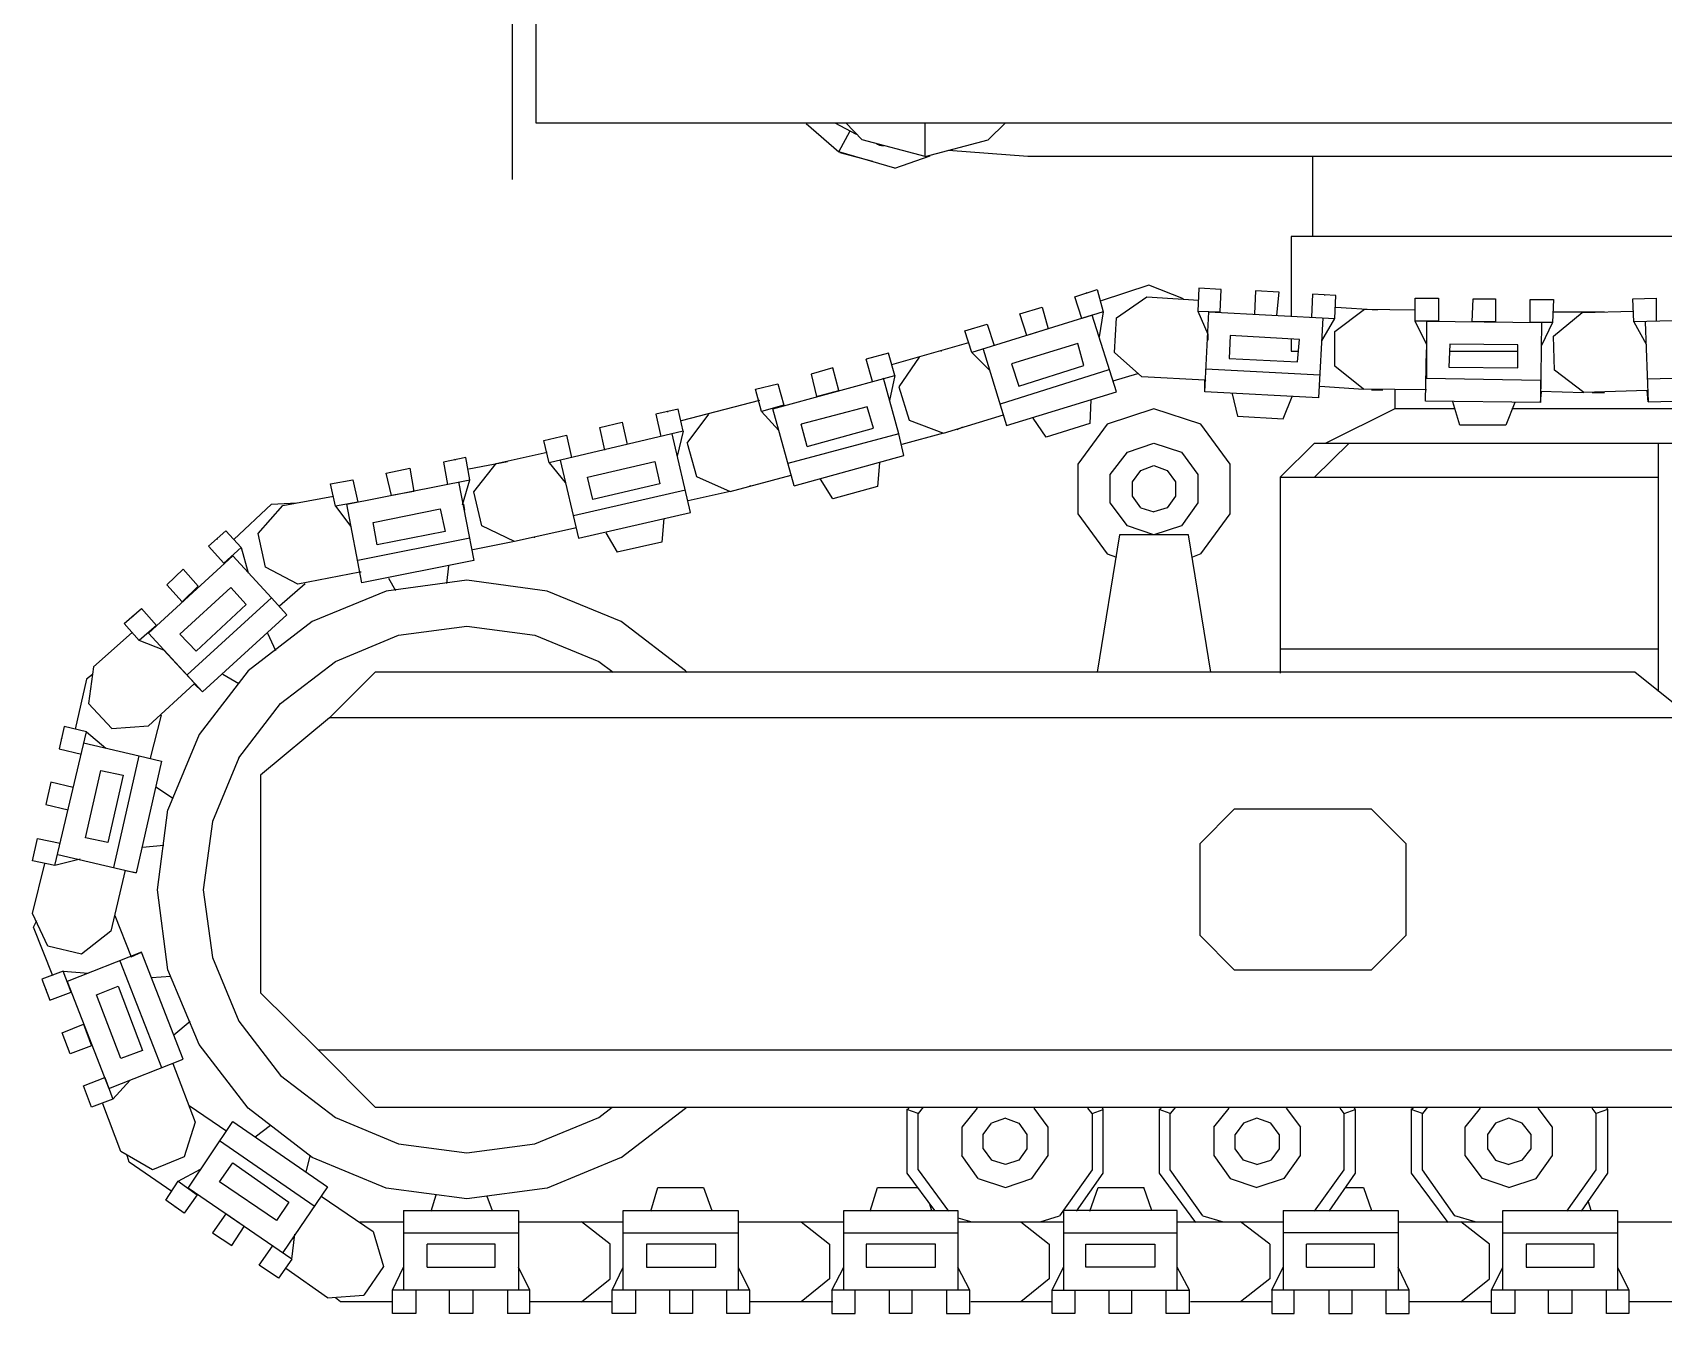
# Model space of a CAD drawing. Extents: x -121210 to 57230, y 84783 to 157800.
# Drawn here: x -56693 to -55269, y 150589 to 151707 of the extents above; entities that cross this region are included whole.
import ezdxf

# ---------------------------------------------------------------- set-up
doc = ezdxf.new("R2010")
doc.units = 0
doc.header["$MEASUREMENT"] = 0
doc.layers.get('0').update_dxf_attribs({"linetype": 'CONTINUOUS'})

# ---------------------------------------------------------------- blocks, each defined once
blk = doc.blocks.new('A$C586714EF')
for p, q in [((6112.3, 1002.6), (6112.3, 1552.4)), ((6132.7, 1162.4), (6132.7, 1052.3)), ((6132.7, 1052.3), (10002.6, 1052.3)), ((6368.9, 1051.7), (6397.3, 1026.9)), ((6393.8, 1052.3), (6412.4, 1042.2)), ((6397.3, 1026.9), (6407.1, 1045.2)), ((6417.7, 1037.5), (6403.5, 1052.3)), ((6472.8, 1022.7), (6472.8, 1051.7)), ((6527.8, 1037.5), (6542.9, 1052.3)), ((6446.1, 1012.7), (6397.3, 1026.9)), ((6399.1, 1026.3), (6398.2, 1026.3)), ((6398.2, 1026.3), (6426.6, 1018.6)), ((6472.8, 1022.7), (6417.7, 1037.5)), ((6430.2, 1034), (6432.8, 1032.8)), ((6432.8, 1032.8), (6436.4, 1032.2)), ((6472.8, 1022.7), (6527.8, 1037.5)), ((6562.4, 1022.7), (6493.2, 1028)), ((6446.1, 1012.7), (6477.2, 1023.3)), ((9543.6, 1022.7), (6562.4, 1022.7)), ((6811, 1022.7), (6811, 952.9)), ((6792.4, 952.9), (6792.4, 883)), ((7972.2, 952.9), (6792.4, 952.9)), ((6603.3, 900.2), (6622.8, 906.7)), ((6609.5, 881.3), (6603.3, 900.2)), ((6613.9, 903.2), (6613, 903.8)), ((6622.8, 906.7), (6628.1, 887.2)), ((6668.1, 910.3), (6626.4, 896.7)), ((6639.7, 881.9), (6666.3, 900.2)), ((6666.3, 900.2), (6711.6, 897.2)), ((6698.3, 898.4), (6668.1, 910.3)), ((6711.6, 907.9), (6710.7, 887.8)), ((6731.1, 906.7), (6711.6, 907.9)), ((6730.2, 887.2), (6731.1, 906.7)), ((6761.3, 905.5), (6760.4, 885.4)), ((6781.7, 904.3), (6761.3, 905.5)), ((6779.9, 884.2), (6781.7, 904.3)), ((6811, 902.6), (6810.1, 882.4)), ((6831.4, 901.4), (6811, 902.6)), ((6821.7, 901.4), (6821.7, 902)), ((6830.5, 881.3), (6831.4, 901.4)), ((6900.7, 878.9), (6900.7, 899)), ((6900.7, 899), (6921.1, 899)), ((6921.1, 899), (6921.1, 878.9)), ((6950.4, 878.3), (6951.3, 898.4)), ((6951.3, 898.4), (6970.8, 898.4)), ((6970.8, 898.4), (6970.8, 878.3)), ((7001, 877.7), (7001, 897.8)), ((7001, 897.8), (7021.4, 897.8)), ((7021.4, 897.8), (7020.5, 877.7)), ((7090.7, 898.4), (7111.1, 899)), ((7091.5, 878.3), (7090.7, 898.4)), ((7111.1, 899), (7111.1, 878.9)), ((6618.4, 884.2), (6513.6, 851.7)), ((6555.3, 885.4), (6574.9, 891.3)), ((6561.5, 866.5), (6555.3, 885.4)), ((6574.9, 891.3), (6580.2, 872.4)), ((6628.1, 887.2), (6609.5, 881.3)), ((6639.7, 817.3), (6618.4, 884.2)), ((6628.1, 887.2), (6624.6, 865.3)), ((6710.7, 887.8), (6730.2, 887.2)), ((6710.7, 887.8), (6719.6, 867.7)), ((6716.9, 817.3), (6720.5, 887.2)), ((6720.5, 887.2), (6830.5, 881.3)), ((6830.5, 870), (6856.3, 889.6)), ((6831.4, 891.3), (6867.8, 889)), ((6856.3, 889.6), (6900.7, 889)), ((7021.4, 887.2), (7065.8, 887.2)), ((7021.4, 865.9), (7046.3, 886.6)), ((7046.3, 886.6), (7091.5, 887.8)), ((6507.4, 870.6), (6526.9, 876.5)), ((6513.6, 851.7), (6507.4, 870.6)), ((6526.9, 876.5), (6533.1, 857.6)), ((6580.2, 872.4), (6561.5, 866.5)), ((6637.9, 851.7), (6639.7, 881.9)), ((6819.9, 881.9), (6816.3, 812)), ((6819, 861.7), (6830.5, 881.3)), ((6830.5, 839.8), (6830.5, 870)), ((6921.1, 878.9), (6900.7, 878.9)), ((6910.4, 858.8), (6900.7, 878.9)), ((6910.4, 878.9), (6910.4, 829.2)), ((6910.4, 878.9), (7010.8, 877.7)), ((6970.8, 878.3), (6950.4, 878.3)), ((7020.5, 877.7), (7001, 877.7)), ((7010.8, 877.7), (7009.9, 807.9)), ((7020.5, 877.7), (7010.8, 857.6)), ((7211.4, 881.9), (7091.5, 878.3)), ((7091.5, 878.3), (7102.2, 858.8)), ((7101.3, 878.3), (7104, 808.5)), ((6443.5, 841), (6510.9, 860.5)), ((6523.4, 854.6), (6543.8, 787.8)), ((6605.9, 859.4), (6548.2, 841.6)), ((6611.3, 840.4), (6605.9, 859.4)), ((6719.6, 867.7), (6719.6, 862.3)), ((6739.1, 866.5), (6738.2, 846.3)), ((6799.5, 862.9), (6739.1, 866.5)), ((6792.4, 862.9), (6792.4, 852.9)), ((6797.7, 843.4), (6799.5, 862.9)), ((6930.9, 858.8), (6930, 838.7)), ((6990.3, 858.2), (6930.9, 858.8)), ((6990.3, 838.1), (6990.3, 858.2)), ((7022.3, 836.3), (7021.4, 865.9)), ((7102.2, 858.8), (7102.2, 853.4)), ((6440.8, 851.1), (6421.3, 845.8)), ((6426.6, 826.2), (6421.3, 845.8)), ((6446.1, 831.5), (6440.8, 851.1)), ((6467.4, 847.5), (6449.7, 821.5)), ((6486.1, 853.4), (6487, 852.9)), ((6529.6, 835.7), (6513.6, 851.7)), ((6548.2, 841.6), (6554.4, 822.1)), ((6554.4, 822.1), (6611.3, 840.4)), ((6661.9, 830.4), (6637.9, 851.7)), ((6738.2, 846.3), (6797.7, 843.4)), ((6792.4, 852.9), (6798.6, 852.9)), ((6909.6, 809.1), (6910.4, 854)), ((6930.9, 852.9), (6990.3, 852.9)), ((6339.6, 802.5), (6446.1, 831.5)), ((6392, 838.1), (6373.3, 832.7)), ((6373.3, 832.7), (6377.8, 813.2)), ((6397.3, 818.5), (6392, 838.1)), ((6449.7, 780.6), (6436.4, 829.2)), ((6446.1, 831.5), (6441.7, 809.7)), ((6538.5, 806.7), (6633.5, 836.9)), ((6637, 826.8), (6658.3, 833.3)), ((6637, 826.8), (6637, 826.2)), ((6637, 826.2), (6637, 826.8)), ((6716.9, 827.4), (6661.9, 830.4)), ((6716.9, 817.3), (6716.9, 827.4)), ((6716.9, 827.4), (6717.8, 826.8)), ((6717.8, 837.5), (6817.2, 832.1)), ((6855.4, 819.7), (6830.5, 839.8)), ((6910.4, 829.2), (7009.9, 827.4)), ((6930, 838.7), (6990.3, 838.1)), ((7009.9, 827.4), (7009.9, 807.9)), ((7048, 816.8), (7022.3, 836.3)), ((7103.1, 828.6), (7202.5, 831.5)), ((6324.5, 819.7), (6344, 824.4)), ((6329.8, 800.2), (6324.5, 819.7)), ((6344, 824.4), (6349.4, 805.5)), ((6377.8, 813.2), (6397.3, 818.5)), ((6449.7, 821.5), (6458.6, 792.5)), ((6543.8, 787.8), (6639.7, 817.3)), ((6816.3, 812), (6716.9, 817.3)), ((6740.9, 815.6), (6745.3, 796)), ((6785.3, 793.7), (6793.3, 813.2)), ((6817.2, 822.1), (6855.4, 819.7)), ((6910.4, 819.1), (6855.4, 819.7)), ((6862.5, 819.1), (6872.3, 819.1)), ((6882.9, 819.1), (6882.9, 802.5)), ((7010.8, 817.3), (7009.9, 817.9)), ((7009.9, 817.9), (7048, 816.8)), ((7009.9, 807.9), (7010.8, 817.3)), ((7103.1, 818.5), (7048, 816.8)), ((7055.1, 816.8), (7065.8, 816.8)), ((7104, 808.5), (7103.1, 818.5)), ((7103.1, 818.5), (7104, 818.5)), ((6257, 802), (6237.5, 797.8)), ((6237.5, 797.8), (6241.9, 778.3)), ((6248.2, 799.6), (6247.3, 800.2)), ((6261.5, 783), (6257, 802)), ((6328.1, 809.7), (6259.7, 791.9)), ((6265, 772.4), (6283.7, 797.8)), ((6349.4, 805.5), (6329.8, 800.2)), ((6344.9, 783.6), (6329.8, 800.2)), ((6358.2, 735.1), (6339.6, 802.5)), ((6422.2, 804.3), (6364.5, 788.9)), ((6427.5, 785.4), (6422.2, 804.3)), ((6617.5, 810.2), (6616.6, 789.5)), ((6672.5, 802.5), (6631.7, 788.9)), ((6713.4, 788.9), (6672.5, 802.5)), ((6882.9, 802.5), (6822.5, 772.4)), ((6935.3, 802.5), (6882.9, 802.5)), ((7009.9, 807.9), (6909.6, 809.1)), ((6939.7, 788.3), (6933.5, 808.5)), ((6987.7, 807.9), (6979.7, 788.3)), ((7129.7, 802.5), (6985, 802.5)), ((7104, 808.5), (7203.4, 811.4)), ((6188.7, 786), (6208.2, 790.7)), ((6193.1, 766.4), (6188.7, 786)), ((6208.2, 790.7), (6212.6, 771.2)), ((6369.8, 769.4), (6364.5, 788.9)), ((6369.8, 769.4), (6427.5, 785.4)), ((6458.6, 792.5), (6488.7, 781.2)), ((6488.7, 781.2), (6541.1, 797.2)), ((6504.7, 786), (6500.3, 784.2)), ((6505.6, 786), (6504.7, 786)), ((6578.4, 777.7), (6566.9, 794.3)), ((6616.6, 789.5), (6578.4, 777.7)), ((6631.7, 788.9), (6605.9, 754)), ((6739.1, 754), (6713.4, 788.9)), ((6745.3, 796), (6785.3, 793.7)), ((6979.7, 788.3), (6939.7, 788.3)), ((6139.8, 774.7), (6159.4, 779.5)), ((6144.3, 755.2), (6139.8, 774.7)), ((6261.5, 783), (6144.3, 755.2)), ((6159.4, 779.5), (6163.8, 759.9)), ((6267.7, 712), (6251.7, 780.6)), ((6261.5, 783), (6256.1, 761.1)), ((6265, 772.4), (6273, 743.4)), ((6449.7, 780.6), (6352.9, 754.6)), ((6454.1, 761.7), (6449.7, 780.6)), ((6488.7, 781.2), (6452.3, 771.2)), ((6649.4, 764.7), (6672.5, 772.4)), ((6672.5, 772.4), (6696.5, 764.7)), ((6812.8, 772.4), (6782.6, 742.8)), ((6812.8, 742.8), (6843, 772.4)), ((6812.8, 772.4), (7329.5, 772.4)), ((7112.9, 772.4), (7112.9, 555.7)), ((6071.5, 759.9), (6052, 755.8)), ((6052, 755.8), (6055.5, 736.3)), ((6062.6, 757.6), (6061.7, 758.2)), ((6075, 740.4), (6071.5, 759.9)), ((6074.2, 749.9), (6107.9, 756.4)), ((6098.1, 754.6), (6142.5, 764.7)), ((6144.3, 755.2), (6158.5, 738)), ((6154.1, 757.6), (6170, 689.5)), ((6178, 742.8), (6236.6, 756.4)), ((6236.6, 756.4), (6241.1, 736.9)), ((6358.2, 735.1), (6454.1, 761.7)), ((6432.8, 755.2), (6431, 734.5)), ((6634.3, 745.1), (6649.4, 764.7)), ((6696.5, 764.7), (6710.7, 745.1)), ((6002.2, 746.3), (6022.7, 750.5)), ((6006.7, 726.8), (6002.2, 746.3)), ((6022.7, 750.5), (6026.2, 730.3)), ((6078.6, 729.8), (6098.1, 754.6)), ((6182.5, 723.2), (6178, 742.8)), ((6273, 743.4), (6302.3, 730.3)), ((6302.3, 730.3), (6355.6, 744.5)), ((6392, 723.8), (6381.3, 741)), ((6605.9, 754), (6605.9, 710.8)), ((6634.3, 720.3), (6634.3, 745.1)), ((6653.9, 738.6), (6661, 748.7)), ((6661, 748.7), (6672.5, 752.8)), ((6672.5, 752.8), (6684.1, 748.7)), ((6684.1, 748.7), (6691.2, 738.6)), ((6710.7, 745.1), (6710.7, 720.3)), ((6739.1, 710.8), (6739.1, 754)), ((6782.6, 742.8), (6782.6, 571.7)), ((6782.6, 742.8), (7112.9, 742.8)), ((5953.4, 736.9), (5972.9, 740.4)), ((5957.9, 717.3), (5953.4, 736.9)), ((5967.6, 719.1), (6075, 740.4)), ((5972.9, 740.4), (5977.4, 720.9)), ((6026.2, 730.3), (6006.7, 726.8)), ((6065.3, 738.6), (6078.6, 670)), ((6068.8, 718.5), (6075, 740.4)), ((6085.7, 700.2), (6078.6, 729.8)), ((6263.3, 731.5), (6165.6, 709)), ((6241.1, 736.9), (6182.5, 723.2)), ((6302.3, 730.3), (6265.9, 722.1)), ((6320.1, 735.1), (6319.2, 734.5)), ((6431, 734.5), (6392, 723.8)), ((6653.9, 726.2), (6653.9, 738.6)), ((6691.2, 738.6), (6691.2, 726.2)), ((5901.9, 719.1), (5869.1, 688.3)), ((5890.4, 693.6), (5911.7, 717.9)), ((5901.9, 719.1), (5924.1, 720.3)), ((5911.7, 717.9), (5956.1, 726.2)), ((5977.4, 720.9), (5957.9, 717.3)), ((5957.9, 717.3), (5971.2, 699.6)), ((5980.9, 650.4), (5967.6, 719.1)), ((5990.7, 703.1), (6049.3, 715)), ((6049.3, 715), (6053.7, 695.4)), ((6069.7, 719.1), (6070.6, 713.8)), ((6649.4, 700.2), (6634.3, 720.3)), ((6661, 716.1), (6653.9, 726.2)), ((6661, 716.1), (6672.5, 712.6)), ((6684.1, 716.1), (6672.5, 712.6)), ((6691.2, 726.2), (6684.1, 716.1)), ((6710.7, 720.3), (6696.5, 700.2)), ((5994.3, 683.6), (5990.7, 703.1)), ((6114.1, 686.5), (6085.7, 700.2)), ((6168.3, 698.4), (6114.1, 686.5)), ((6170, 689.5), (6267.7, 712)), ((6244.6, 706.7), (6242.8, 686)), ((6605.9, 710.8), (6631.7, 675.9)), ((6672.5, 692.5), (6649.4, 700.2)), ((6696.5, 700.2), (6672.5, 692.5)), ((6713.4, 675.9), (6739.1, 710.8)), ((5846.9, 682.4), (5862, 696)), ((5854.9, 688.3), (5854, 688.9)), ((5862, 696), (5875.3, 681.2)), ((5896.6, 664.1), (5890.4, 693.6)), ((6075, 689.5), (5977.4, 670)), ((6053.7, 695.4), (5994.3, 683.6)), ((6114.1, 686.5), (6077.7, 679.4)), ((6131.9, 690.1), (6131, 690.1)), ((6194, 694.2), (6203.8, 677.1)), ((6242.8, 686), (6203.8, 677.1)), ((6642.3, 692.5), (6622.8, 572.3)), ((6702.7, 692.5), (6642.3, 692.5)), ((6722.2, 572.3), (6702.7, 692.5)), ((5794.5, 606.6), (5868.2, 674.1)), ((5860.2, 667.6), (5846.9, 682.4)), ((5875.3, 681.2), (5860.2, 667.6)), ((5868.2, 674.1), (5901.9, 637.4)), ((5875.3, 681.2), (5881.5, 659.3)), ((6078.6, 670), (5980.9, 650.4)), ((6631.7, 675.9), (6639.7, 672.9)), ((6713.4, 675.9), (6706.2, 672.9)), ((5810.5, 648.7), (5824.7, 662.3)), ((5824.7, 662.3), (5838, 647.5)), ((5925, 649.3), (5896.6, 664.1)), ((5979.2, 659.9), (5925, 649.3)), ((5980.1, 659.9), (5979.2, 659.9)), ((6056.4, 665.2), (6054.6, 649.9)), ((5823.8, 633.9), (5810.5, 648.7)), ((5866.4, 646.3), (5822, 605.5)), ((5838, 647.5), (5823.8, 633.9)), ((5866.4, 646.3), (5879.7, 631.5)), ((5909, 630.3), (5931.2, 649.9)), ((6002.2, 643.3), (5937.4, 616.7)), ((6072.4, 652.8), (6002.2, 643.3)), ((6004, 654.6), (6010.2, 643.9)), ((6142.5, 643.3), (6072.4, 652.8)), ((6207.3, 616.7), (6142.5, 643.3)), ((5773.2, 614.9), (5788.3, 628)), ((5788.3, 628), (5801.6, 613.2)), ((5901.9, 637.4), (5828.2, 570)), ((5836.2, 590.7), (5879.7, 631.5)), ((5901.9, 637.4), (5915.2, 622.6)), ((5786.5, 600.1), (5773.2, 614.9)), ((5781.2, 620.9), (5780.3, 621.4)), ((5801.6, 613.2), (5786.5, 600.1)), ((5841.6, 555.2), (5915.2, 622.6)), ((5937.4, 616.7), (5881.5, 573.5)), ((6012.9, 604.9), (6072.4, 612.6)), ((6072.4, 612.6), (6131.9, 604.9)), ((6263.3, 573.5), (6207.3, 616.7)), ((5780.3, 607.2), (5746.6, 577.1)), ((5807.8, 591.8), (5786.5, 600.1)), ((5841.6, 555.2), (5794.5, 606.6)), ((5836.2, 590.7), (5822, 605.5)), ((5898.4, 606.6), (5905.5, 591.3)), ((5957.9, 581.8), (6012.9, 604.9)), ((6131.9, 604.9), (6187.8, 581.8)), ((5807.8, 591.8), (5841.6, 555.2)), ((7112.9, 592.4), (6782.6, 592.4)), ((5745.7, 570.5), (5740.4, 566.4)), ((5746.6, 577.1), (5742.1, 545.1)), ((5881.5, 573.5), (5838.9, 517.9)), ((5873.5, 562.3), (5859.3, 570.5)), ((5909.9, 545.1), (5957.9, 581.8)), ((5992.5, 572.3), (5952.5, 532.7)), ((7092.4, 572.3), (5992.5, 572.3)), ((6187.8, 581.8), (6200.2, 572.3)), ((6263.3, 573.5), (6265, 572.3)), ((7142.1, 532.7), (7092.4, 572.3)), ((5740.4, 566.4), (5730.6, 522.6)), ((5794.5, 525.6), (5834.5, 562.3)), ((5834.5, 562.3), (5835.3, 562.3)), ((5834.5, 562.3), (5841.6, 555.2)), ((5742.1, 545.1), (5762.5, 523.2)), ((5873.5, 497.7), (5909.9, 545.1)), ((5796.3, 497.2), (5806, 535)), ((5952.5, 532.7), (5892.2, 482.4)), ((8302.5, 532.7), (5952.5, 532.7)), ((5712.8, 403.6), (5740.4, 520.2)), ((5720.8, 525), (5716.4, 505.4)), ((5719, 514.3), (5718.2, 514.9)), ((5740.4, 520.2), (5720.8, 525)), ((5740.4, 520.2), (5757.2, 506)), ((5762.5, 523.2), (5794.5, 525.6)), ((5838.9, 517.9), (5811.4, 452.2)), ((5716.4, 505.4), (5735.9, 500.7)), ((5737.7, 510.8), (5786.5, 499.5)), ((5764.3, 401.9), (5786.5, 499.5)), ((5786.5, 499.5), (5806, 494.8)), ((5739.5, 427.9), (5752.8, 486.5)), ((5752.8, 486.5), (5772.3, 482.4)), ((5806, 494.8), (5783.9, 397.1)), ((5873.5, 497.7), (5850.4, 442.1)), ((5709.3, 476.4), (5704.8, 456.9)), ((5728.8, 471.7), (5709.3, 476.4)), ((5772.3, 482.4), (5759, 423.8)), ((5815.8, 462.2), (5801.6, 471.7)), ((5892.2, 482.4), (5892.2, 292.4)), ((5704.8, 456.9), (5724.4, 452.2)), ((5802.5, 382.3), (5811.4, 452.2)), ((5850.4, 442.1), (5842.4, 382.3)), ((6742.6, 452.8), (6712.5, 422.6)), ((6862.5, 452.8), (6742.6, 452.8)), ((6892.7, 422.6), (6862.5, 452.8)), ((5693.3, 407.8), (5697.7, 427.3)), ((5697.7, 427.3), (5717.3, 423.2)), ((5759, 423.8), (5739.5, 427.9)), ((5715.5, 413.1), (5783.9, 397.1)), ((5789.2, 419.6), (5807.8, 421.4)), ((6712.5, 422.6), (6712.5, 342.7)), ((6892.7, 342.7), (6892.7, 422.6)), ((5712.8, 403.6), (5693.3, 407.8)), ((5693.3, 361.6), (5704, 405.4)), ((5735, 409), (5712.8, 403.6)), ((5774.1, 399.5), (5761.7, 346.2)), ((5774.1, 398.9), (5774.1, 399.5)), ((5783.9, 397.1), (5774.1, 398.9)), ((5811.4, 312.5), (5802.5, 382.3)), ((5842.4, 382.3), (5850.4, 323.1)), ((5706.6, 333.2), (5693.3, 361.6)), ((5765.2, 359.8), (5779.4, 323.7)), ((5694.2, 349.8), (5696.9, 355.7)), ((5711.1, 307.2), (5694.2, 349.8)), ((5761.7, 346.2), (5735.9, 326.1)), ((6712.5, 342.7), (6742.6, 312.5)), ((6862.5, 312.5), (6892.7, 342.7)), ((5735.9, 326.1), (5706.6, 333.2)), ((5788.3, 327.9), (5723.5, 302.4)), ((5779.4, 323.7), (5788.3, 327.9)), ((5824.7, 234.4), (5788.3, 327.9)), ((5769.6, 320.2), (5806, 227.3)), ((5850.4, 323.1), (5873.5, 267.5)), ((5719.9, 311.3), (5701.3, 304.2)), ((5701.3, 304.2), (5708.4, 285.9)), ((5727, 293), (5719.9, 311.3)), ((5719.9, 311.3), (5742.1, 309.5)), ((5723.5, 302.4), (5759.9, 208.9)), ((5814, 306.6), (5797.2, 305.4)), ((5838.9, 247.4), (5811.4, 312.5)), ((6742.6, 312.5), (6862.5, 312.5)), ((5705.7, 294.7), (5704.8, 294.7)), ((5708.4, 285.9), (5727, 293)), ((5749.2, 290.6), (5767.9, 298.3)), ((5770.5, 235), (5749.2, 290.6)), ((5767.9, 298.3), (5789.2, 242.1)), ((5892.2, 292.4), (5942.8, 242.7)), ((5719, 257.5), (5737.7, 265.1)), ((5726.1, 239.1), (5719, 257.5)), ((5737.7, 265.1), (5744.8, 246.2)), ((5816.7, 255.7), (5830.9, 267.5)), ((5873.5, 267.5), (5909.9, 220.2)), ((5744.8, 246.2), (5726.1, 239.1)), ((5881.5, 191.8), (5838.9, 247.4)), ((5942.8, 242.7), (8302.5, 242.7)), ((5942.8, 242.7), (5992.5, 192.4)), ((5759.9, 208.9), (5824.7, 234.4)), ((5789.2, 242.1), (5770.5, 235)), ((5815.8, 230.8), (5835.3, 179.3)), ((5737.7, 211.3), (5756.3, 218.4)), ((5756.3, 218.4), (5763.4, 199.5)), ((5763.4, 199.5), (5778.5, 216)), ((5909.9, 220.2), (5957.9, 183.5)), ((5744.8, 192.4), (5737.7, 211.3)), ((5763.4, 199.5), (5744.8, 192.4)), ((5770.5, 153.9), (5754.6, 195.3)), ((5830, 194.1), (5862.9, 171.6)), ((5937.4, 148.6), (5881.5, 191.8)), ((5992.5, 192.4), (8302.5, 192.4)), ((6187.8, 183.5), (6199.3, 192.4)), ((6207.3, 148.6), (6263.3, 191.8)), ((6263.3, 191.8), (6264.1, 191.8)), ((6456.8, 190.6), (6458.6, 191.8)), ((6466.6, 187), (6456.8, 190.6)), ((6456.8, 190.6), (6456.8, 134.9)), ((6471, 192.4), (6466.6, 187)), ((6466.6, 137.9), (6466.6, 187)), ((6518, 191.8), (6504.7, 175.2)), ((6580.2, 175.2), (6567.8, 191.8)), ((6618.4, 187), (6614.8, 191.8)), ((6618.4, 187), (6628.1, 190.6)), ((6618.4, 187), (6618.4, 137.9)), ((6628.1, 190.6), (6627.2, 192.4)), ((6628.1, 134.9), (6628.1, 190.6)), ((6677, 190.6), (6678.7, 191.8)), ((6686.7, 187), (6677, 190.6)), ((6677, 190.6), (6677, 134.9)), ((6691.2, 192.4), (6686.7, 187)), ((6686.7, 137.9), (6686.7, 187)), ((6724.9, 175.2), (6738.2, 191.8)), ((6787.9, 191.8), (6800.4, 175.2)), ((6838.5, 187), (6835, 191.8)), ((6838.5, 187), (6848.3, 190.6)), ((6838.5, 137.9), (6838.5, 187)), ((6848.3, 190.6), (6847.4, 192.4)), ((6848.3, 190.6), (6848.3, 134.9)), ((6897.1, 190.6), (6898.9, 191.8)), ((6898.9, 191.8), (6897.1, 190.6)), ((6906.9, 187), (6897.1, 190.6)), ((6897.1, 190.6), (6897.1, 134.9)), ((6911.3, 192.4), (6906.9, 187)), ((6906.9, 137.9), (6906.9, 187)), ((6944.2, 175.2), (6957.5, 191.8)), ((7020.5, 175.2), (7008.1, 191.8)), ((7058.7, 187), (7055.1, 191.8)), ((7068.5, 190.6), (7058.7, 187)), ((7058.7, 137.9), (7058.7, 187)), ((7067.6, 192.4), (7068.5, 190.6)), ((7068.5, 190.6), (7068.5, 134.9)), ((5835.3, 179.3), (5825.6, 149.1)), ((5829.1, 121.9), (5868.2, 179.9)), ((5868.2, 179.9), (5950.8, 123.1)), ((5901, 176.4), (5887.7, 166.3)), ((5957.9, 183.5), (6012.9, 160.4)), ((6131.9, 160.4), (6187.8, 183.5)), ((6504.7, 175.2), (6504.7, 150.3)), ((6523.4, 168.7), (6530.5, 178.7)), ((6542.9, 182.9), (6530.5, 178.7)), ((6542.9, 182.9), (6554.4, 178.7)), ((6554.4, 178.7), (6561.5, 168.7)), ((6580.2, 150.3), (6580.2, 175.2)), ((6724.9, 175.2), (6724.9, 150.3)), ((6750.6, 178.7), (6743.5, 168.7)), ((6762.2, 182.9), (6750.6, 178.7)), ((6774.6, 178.7), (6762.2, 182.9)), ((6781.7, 168.7), (6774.6, 178.7)), ((6800.4, 150.3), (6800.4, 175.2)), ((6944.2, 150.3), (6944.2, 175.2)), ((6970.8, 178.7), (6963.7, 168.7)), ((6982.3, 182.9), (6970.8, 178.7)), ((6993.9, 178.7), (6982.3, 182.9)), ((7001.9, 168.7), (6993.9, 178.7)), ((7020.5, 150.3), (7020.5, 175.2)), ((5856.6, 163.4), (5939.2, 106.5)), ((6012.9, 160.4), (6072.4, 152.7)), ((6072.4, 152.7), (6131.9, 160.4)), ((6523.4, 156.2), (6523.4, 168.7)), ((6561.5, 168.7), (6561.5, 156.2)), ((6743.5, 156.2), (6743.5, 168.7)), ((6781.7, 168.7), (6781.7, 156.2)), ((6963.7, 168.7), (6963.7, 156.2)), ((7001.9, 156.2), (7001.9, 168.7)), ((5798.1, 137.9), (5770.5, 153.9)), ((5777.6, 144.4), (5775.9, 150.3)), ((5814.9, 119), (5777.6, 144.4)), ((5825.6, 149.1), (5798.1, 137.9)), ((5856.6, 127.2), (5868.2, 143.8)), ((5868.2, 143.8), (5917, 109.5)), ((5932.1, 136.1), (5935.7, 149.7)), ((6002.2, 121.9), (5937.4, 148.6)), ((6207.3, 148.6), (6142.5, 121.9)), ((6518.9, 130.2), (6504.7, 150.3)), ((6523.4, 156.2), (6530.5, 146.2)), ((6542.9, 142.6), (6530.5, 146.2)), ((6554.4, 146.2), (6542.9, 142.6)), ((6561.5, 156.2), (6554.4, 146.2)), ((6566, 130.2), (6580.2, 150.3)), ((6724.9, 150.3), (6739.1, 130.2)), ((6750.6, 146.2), (6743.5, 156.2)), ((6762.2, 142.6), (6750.6, 146.2)), ((6762.2, 142.6), (6774.6, 146.2)), ((6781.7, 156.2), (6774.6, 146.2)), ((6786.1, 130.2), (6800.4, 150.3)), ((6959.3, 130.2), (6944.2, 150.3)), ((6963.7, 156.2), (6970.8, 146.2)), ((6970.8, 146.2), (6982.3, 142.6)), ((6993.9, 146.2), (6982.3, 142.6)), ((6993.9, 146.2), (7001.9, 156.2)), ((7006.3, 130.2), (7020.5, 150.3)), ((5820.3, 127.8), (5839.8, 138.5)), ((6456.8, 134.9), (6480.8, 102.4)), ((6466.6, 137.9), (6493.2, 101.8)), ((6518.9, 130.2), (6542.9, 122.5)), ((6542.9, 122.5), (6566, 130.2)), ((6618.4, 137.9), (6590, 97.7)), ((6605, 101.8), (6628.1, 134.9)), ((6677, 134.9), (6708.9, 91.7)), ((6715.1, 97.7), (6686.7, 137.9)), ((6739.1, 130.2), (6762.2, 122.5)), ((6786.1, 130.2), (6762.2, 122.5)), ((6812.8, 101.8), (6838.5, 137.9)), ((6848.3, 134.9), (6825.2, 101.8)), ((6897.1, 134.9), (6929.1, 91.7)), ((6935.3, 97.7), (6906.9, 137.9)), ((6982.3, 122.5), (6959.3, 130.2)), ((6982.3, 122.5), (7006.3, 130.2)), ((7033, 101.8), (7058.7, 137.9)), ((7068.5, 134.9), (7045.4, 101.8)), ((5809.6, 111.3), (5820.3, 127.8)), ((5820.3, 127.8), (5837.1, 116)), ((5837.1, 116), (5825.6, 100)), ((5919.7, 59.8), (5829.1, 121.9)), ((5906.4, 93.5), (5856.6, 127.2)), ((5950.8, 123.1), (5911.7, 65.7)), ((5945.4, 114.8), (5990.7, 84)), ((6072.4, 112.5), (6002.2, 121.9)), ((6041.3, 101.8), (6045.7, 116)), ((6142.5, 121.9), (6072.4, 112.5)), ((6090.1, 114.8), (6094.6, 102.4)), ((6233.1, 101.8), (6239.3, 122.5)), ((6239.3, 122.5), (6279.2, 122.5)), ((6279.2, 122.5), (6286.3, 102.4)), ((6424.8, 101.8), (6431, 122.5)), ((6431, 122.5), (6466.6, 122.5)), ((6616.6, 101.8), (6623.7, 122.5)), ((6623.7, 122.5), (6663.6, 122.5)), ((6670.7, 102.4), (6663.6, 122.5)), ((6839.4, 122.5), (6855.4, 122.5)), ((6855.4, 122.5), (6862.5, 102.4)), ((5825.6, 100), (5809.6, 111.3)), ((5818.5, 105.3), (5817.6, 105.3)), ((5917, 109.5), (5906.4, 93.5)), ((6017.3, 102.4), (6017.3, 32.6)), ((6017.3, 102.4), (6117.7, 102.4)), ((6117.7, 102.4), (6117.7, 32.6)), ((6209.1, 32.6), (6209.1, 102.4)), ((6209.1, 102.4), (6309.4, 102.4)), ((6309.4, 102.4), (6309.4, 32.6)), ((6401.7, 32.6), (6401.7, 102.4)), ((6401.7, 102.4), (6501.2, 102.4)), ((6476.3, 108.9), (6478.1, 102.4)), ((6501.2, 102.4), (6501.2, 32.6)), ((6593.5, 102.4), (6593.5, 32.6)), ((6692.9, 102.4), (6593.5, 102.4)), ((6692.9, 32.6), (6692.9, 102.4)), ((6785.3, 102.4), (6785.3, 32.6)), ((6785.3, 102.4), (6885.6, 102.4)), ((6885.6, 102.4), (6885.6, 32.6)), ((6977, 32.6), (6977, 102.4)), ((6977, 102.4), (7077.3, 102.4)), ((7054.3, 102.4), (7051.6, 110.7)), ((7077.3, 102.4), (7077.3, 32.6)), ((5862, 99.4), (5850.4, 82.9)), ((5878, 88.2), (5862, 99.4)), ((5867.3, 71.6), (5878, 88.2)), ((5979.2, 92.3), (6017.3, 92.3)), ((6117.7, 92.3), (6209.1, 92.3)), ((6197.6, 72.8), (6172.7, 92.3)), ((6309.4, 92.3), (6401.7, 92.3)), ((6364.5, 92.3), (6389.3, 72.8)), ((6501.2, 95.9), (6513.6, 92.3)), ((6501.2, 92.3), (6593.5, 92.3)), ((6556.2, 92.3), (6581.1, 72.8)), ((6573.1, 92.3), (6590, 97.7)), ((6692.9, 92.3), (6785.3, 92.3)), ((6715.1, 97.7), (6732.9, 92.3)), ((6773.7, 72.8), (6748, 92.3)), ((6885.6, 92.3), (6977, 92.3)), ((6953.1, 92.3), (6935.3, 97.7)), ((6965.5, 72.8), (6940.6, 92.3)), ((7077.3, 92.3), (7168.8, 92.3)), ((5850.4, 82.9), (5867.3, 71.6)), ((5919.7, 59.8), (5922.3, 81.7)), ((5990.7, 84), (5999.6, 53.3)), ((6017.3, 82.9), (6117.7, 82.9)), ((6037.8, 52.7), (6037.8, 72.8)), ((6097.2, 72.8), (6037.8, 72.8)), ((6097.2, 52.7), (6097.2, 72.8)), ((6197.6, 42.6), (6197.6, 72.8)), ((6209.1, 82.9), (6309.4, 82.9)), ((6289.9, 72.8), (6229.5, 72.8)), ((6229.5, 72.8), (6229.5, 52.7)), ((6289.9, 52.7), (6289.9, 72.8)), ((6389.3, 72.8), (6389.3, 42.6)), ((6401.7, 82.9), (6501.2, 82.9)), ((6481.6, 72.8), (6421.3, 72.8)), ((6421.3, 72.8), (6421.3, 52.7)), ((6481.6, 52.7), (6481.6, 72.8)), ((6581.1, 72.8), (6581.1, 42.6)), ((6593.5, 82.9), (6692.9, 82.9)), ((6613, 52.7), (6613, 72.8)), ((6613, 72.8), (6673.4, 72.8)), ((6673.4, 72.8), (6673.4, 52.7)), ((6773.7, 72.8), (6773.7, 42.6)), ((6885.6, 82.9), (6785.3, 82.9)), ((6805.7, 52.7), (6805.7, 72.8)), ((6865.2, 72.8), (6805.7, 72.8)), ((6865.2, 52.7), (6865.2, 72.8)), ((6965.5, 42.6), (6965.5, 72.8)), ((6977, 82.9), (7077.3, 82.9)), ((6997.4, 72.8), (6997.4, 52.7)), ((7056.9, 72.8), (6997.4, 72.8)), ((7056.9, 52.7), (7056.9, 72.8)), ((5891.3, 54.5), (5902.8, 71)), ((5919.7, 59.8), (5908.1, 43.2)), ((5908.1, 43.2), (5891.3, 54.5)), ((5950.8, 26), (5914.4, 51.5)), ((5999.6, 53.3), (5982.7, 28.4)), ((6007.6, 32.6), (6017.3, 52.7)), ((6037.8, 52.7), (6097.2, 52.7)), ((6127.4, 32.6), (6117.7, 52.7)), ((6199.3, 32.6), (6209.1, 52.7)), ((6229.5, 52.7), (6289.9, 52.7)), ((6309.4, 52.7), (6319.2, 32.6)), ((6391.1, 32.6), (6401.7, 52.7)), ((6421.3, 52.7), (6481.6, 52.7)), ((6511.8, 32.6), (6501.2, 52.7)), ((6583.7, 32.6), (6593.5, 52.7)), ((6673.4, 52.7), (6613, 52.7)), ((6703.6, 32.6), (6692.9, 52.7)), ((6775.5, 32.6), (6785.3, 52.7)), ((6805.7, 52.7), (6865.2, 52.7)), ((6895.3, 32.6), (6885.6, 52.7)), ((6967.3, 32.6), (6977, 52.7)), ((6997.4, 52.7), (7056.9, 52.7)), ((7077.3, 52.7), (7087.1, 32.6)), ((6007.6, 12.4), (6007.6, 32.6)), ((6127.4, 32.6), (6007.6, 32.6)), ((6028, 32.6), (6028, 12.4)), ((6057.3, 12.4), (6057.3, 32.6)), ((6077.7, 32.6), (6077.7, 12.4)), ((6107.9, 32.6), (6107.9, 12.4)), ((6127.4, 12.4), (6127.4, 32.6)), ((6172.7, 22.5), (6197.6, 42.6)), ((6319.2, 32.6), (6199.3, 32.6)), ((6199.3, 12.4), (6199.3, 32.6)), ((6219.7, 32.6), (6219.7, 12.4)), ((6249.9, 12.4), (6249.9, 32.6)), ((6269.5, 32.6), (6269.5, 12.4)), ((6299.6, 12.4), (6299.6, 32.6)), ((6319.2, 32.6), (6319.2, 12.4)), ((6389.3, 42.6), (6364.5, 22.5)), ((6511.8, 32.6), (6391.1, 32.6)), ((6391.1, 32.6), (6391.1, 12.4)), ((6411.5, 12.4), (6411.5, 32.6)), ((6441.7, 12.4), (6441.7, 32.6)), ((6461.2, 32.6), (6461.2, 12.4)), ((6491.4, 32.6), (6491.4, 12.4)), ((6511.8, 12.4), (6511.8, 32.6)), ((6581.1, 42.6), (6556.2, 22.5)), ((6583.7, 12.4), (6583.7, 32.6)), ((6583.7, 32.6), (6703.6, 32.6)), ((6603.3, 32.6), (6603.3, 12.4)), ((6633.5, 12.4), (6633.5, 32.6)), ((6653, 32.6), (6653, 12.4)), ((6683.2, 12.4), (6683.2, 32.6)), ((6703.6, 12.4), (6703.6, 32.6)), ((6773.7, 42.6), (6748, 22.5)), ((6895.3, 32.6), (6775.5, 32.6)), ((6775.5, 32.6), (6775.5, 12.4)), ((6795, 12.4), (6795, 32.6)), ((6825.2, 32.6), (6825.2, 12.4)), ((6845.6, 12.4), (6845.6, 32.6)), ((6874.9, 32.6), (6874.9, 12.4)), ((6895.3, 12.4), (6895.3, 32.6)), ((6940.6, 22.5), (6965.5, 42.6)), ((6967.3, 12.4), (6967.3, 32.6)), ((7087.1, 32.6), (6967.3, 32.6)), ((6987.7, 32.6), (6987.7, 12.4)), ((7017, 12.4), (7017, 32.6)), ((7037.4, 32.6), (7037.4, 12.4)), ((7067.6, 12.4), (7067.6, 32.6)), ((7087.1, 32.6), (7087.1, 12.4)), ((5950.8, 26), (5982.7, 28.4)), ((5962.3, 22.5), (5957.9, 26)), ((6007.6, 22.5), (5962.3, 22.5)), ((6199.3, 22.5), (6127.4, 22.5)), ((6392, 22.5), (6319.2, 22.5)), ((6583.7, 22.5), (6512.7, 22.5)), ((6775.5, 22.5), (6704.5, 22.5)), ((6967.3, 22.5), (6895.3, 22.5)), ((7159, 22.5), (7087.1, 22.5)), ((6028, 12.4), (6007.6, 12.4)), ((6077.7, 12.4), (6057.3, 12.4)), ((6127.4, 12.4), (6107.9, 12.4)), ((6219.7, 12.4), (6199.3, 12.4)), ((6269.5, 12.4), (6249.9, 12.4)), ((6319.2, 12.4), (6299.6, 12.4)), ((6391.1, 12.4), (6411.5, 12.4)), ((6461.2, 12.4), (6441.7, 12.4)), ((6491.4, 12.4), (6511.8, 12.4)), ((6603.3, 12.4), (6583.7, 12.4)), ((6653, 12.4), (6633.5, 12.4)), ((6703.6, 12.4), (6683.2, 12.4)), ((6775.5, 12.4), (6795, 12.4)), ((6825.2, 12.4), (6845.6, 12.4)), ((6874.9, 12.4), (6895.3, 12.4)), ((6987.7, 12.4), (6967.3, 12.4)), ((7037.4, 12.4), (7017, 12.4)), ((7087.1, 12.4), (7067.6, 12.4))]:
    blk.add_line(p, q)

msp = doc.modelspace()

# ---------------------------------------------------------------- block references
msp.add_blockref('A$C586714EF', (-62386.4, 150576.2))

doc.saveas('drawing.dxf')
